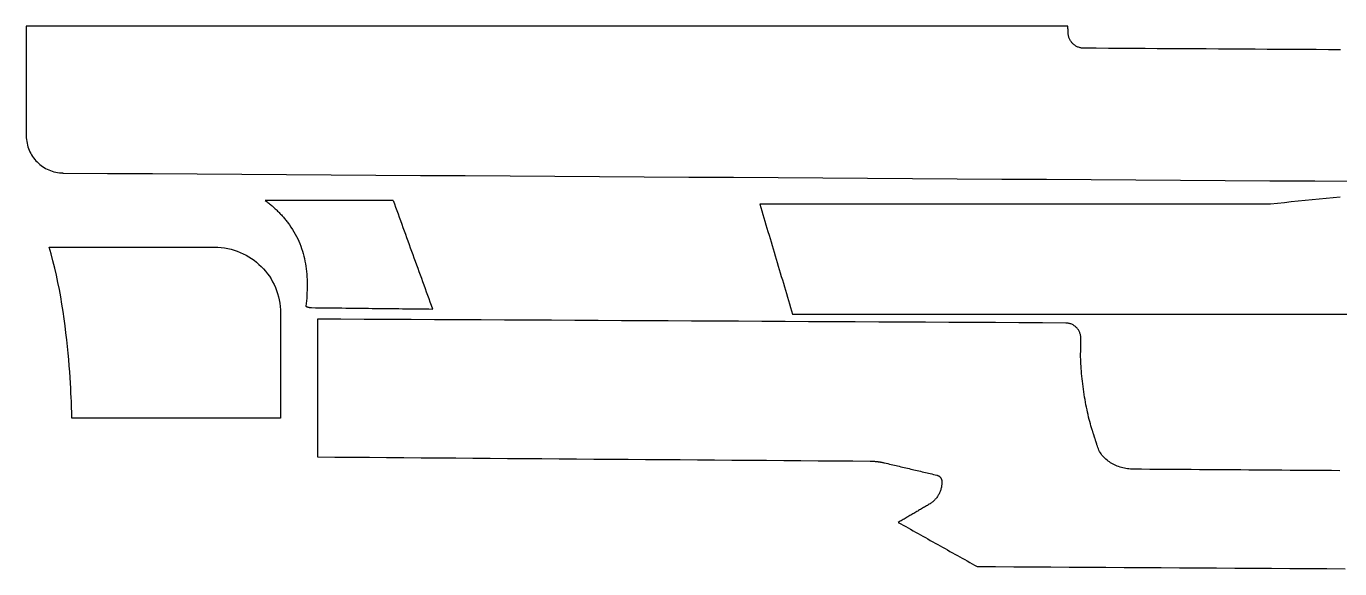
# Model space of a CAD drawing. Header units: metres. Extents: x 24 to 150, y -147 to -65.
# Drawn here: x 24.1 to 86.9, y -91 to -65.1 of the extents above; entities that cross this region are included whole.
import ezdxf

# ---------------------------------------------------------------- set-up
doc = ezdxf.new("R2010")
doc.units = ezdxf.units.M

msp = doc.modelspace()

# ---------------------------------------------------------------- linework, layer by layer
for points in [[(86.964012, -66.17716), (86.379812, -66.173604), (85.795612, -66.170048), (85.211412, -66.166492), (84.627212, -66.162936), (84.043012, -66.15938), (83.458812, -66.155824), (82.874612, -66.152268), (82.290412, -66.148712), (81.706212, -66.145156), (81.122012, -66.1416), (80.537812, -66.138044), (79.953612, -66.134488), (79.369412, -66.130932), (78.785212, -66.127376), (78.201012, -66.12382), (77.616812, -66.120264), (77.032612, -66.116708), (76.448412, -66.113152), (75.864212, -66.109596), (75.280012, -66.10604), (74.695812, -66.102484), (74.657712, -66.101214), (74.62012, -66.098166), (74.583036, -66.09334), (74.546714, -66.086736), (74.5109, -66.078608), (74.475848, -66.068702), (74.441304, -66.057272), (74.407522, -66.044064), (74.374502, -66.029332), (74.342498, -66.01333), (74.311256, -65.995804), (74.28103, -65.976754), (74.25182, -65.956434), (74.223626, -65.934844), (74.196448, -65.911984), (74.170286, -65.887854), (74.145394, -65.862454), (74.121518, -65.836038), (74.098912, -65.808352), (74.077576, -65.77965), (74.057764, -65.749932), (74.039222, -65.719452), (74.022204, -65.687956), (74.006456, -65.655444), (73.992232, -65.62217), (73.979532, -65.588134), (73.96861, -65.553336), (73.959212, -65.517776), (73.951592, -65.481708), (73.945496, -65.444878), (73.941178, -65.40754), (73.938892, -65.369694), (73.938638, -65.359788), (73.938384, -65.349882), (73.937876, -65.339976), (73.937622, -65.33007), (73.937368, -65.320164), (73.937114, -65.310258), (73.936606, -65.300352), (73.936352, -65.290446), (73.936098, -65.28054), (73.935844, -65.270634), (73.935336, -65.260728), (73.935082, -65.250822), (73.934828, -65.240916), (73.934574, -65.23101), (73.93432, -65.221104), (73.933812, -65.211198), (73.933558, -65.201292), (73.933304, -65.191386), (73.93305, -65.18148), (73.932542, -65.171574), (73.932288, -65.161668), (73.932034, -65.151762), (73.93178, -65.141856), (73.931272, -65.13195), (73.931018, -65.122044), (73.930764, -65.112138), (73.93051, -65.102232), (73.930256, -65.092326), (73.929748, -65.08242), (73.929494, -65.072514), (73.92924, -65.062608), (73.928986, -65.052702), (72.372982, -65.052702), (70.816978, -65.052702), (69.260974, -65.052702), (67.70497, -65.052702), (66.148966, -65.052702), (64.592962, -65.052702), (63.036958, -65.052702), (61.480954, -65.052702), (59.92495, -65.052702), (58.368946, -65.052702), (56.812942, -65.052702), (55.256938, -65.052702), (53.700934, -65.052702), (52.14493, -65.052702), (50.588926, -65.052702), (49.032922, -65.052702), (47.476918, -65.052702), (45.920914, -65.052702), (44.36491, -65.052702), (42.808906, -65.052702), (41.252902, -65.052702), (39.696898, -65.052702), (38.140894, -65.052702), (36.58489, -65.052702), (35.028886, -65.052702), (33.472882, -65.052702), (31.916878, -65.052702), (30.360874, -65.052702), (28.80487, -65.052702), (27.248866, -65.052702), (25.692862, -65.052702), (24.136858, -65.052702), (24.136858, -65.216278), (24.136858, -65.379854), (24.136858, -65.54343), (24.136858, -65.707006), (24.136858, -65.870582), (24.136858, -66.034158), (24.136858, -66.197734), (24.136858, -66.36131), (24.136858, -66.524886), (24.136858, -66.688462), (24.136858, -66.852038), (24.136858, -67.015614), (24.136858, -67.17919), (24.136858, -67.342766), (24.136858, -67.506342), (24.136858, -67.669918), (24.136858, -67.833494), (24.136858, -67.99707), (24.136858, -68.160646), (24.136858, -68.324222), (24.136858, -68.487798), (24.136858, -68.651374), (24.136858, -68.81495), (24.136858, -68.978526), (24.136858, -69.142102), (24.136858, -69.305678), (24.136858, -69.469254), (24.136858, -69.63283), (24.136858, -69.796406), (24.136858, -69.959982), (24.136858, -70.123558), (24.136858, -70.287134), (24.139144, -70.378066), (24.146002, -70.467728), (24.157178, -70.55612), (24.172672, -70.643242), (24.19223, -70.72884), (24.215852, -70.81266), (24.243538, -70.894702), (24.275034, -70.974966), (24.31034, -71.053452), (24.349202, -71.129652), (24.39162, -71.20382), (24.43734, -71.275702), (24.486362, -71.345044), (24.538686, -71.411846), (24.594058, -71.476108), (24.652478, -71.537576), (24.713692, -71.59625), (24.7777, -71.65213), (24.844248, -71.704962), (24.913336, -71.754492), (24.984964, -71.80072), (25.058878, -71.843646), (25.134824, -71.883016), (25.213056, -71.91883), (25.293066, -71.950834), (25.375108, -71.979028), (25.458928, -72.003158), (25.544272, -72.023224), (25.63114, -72.039226), (25.719532, -72.05091), (25.809194, -72.058276), (25.900126, -72.06107)], [(25.890728, -72.06869), (28.02763, -72.082152), (30.164532, -72.095614), (32.301434, -72.109076), (34.438336, -72.122538), (36.575238, -72.136), (38.71214, -72.149462), (40.849042, -72.162924), (42.985944, -72.176386), (45.122846, -72.189848), (47.259748, -72.20331), (49.39665, -72.216772), (51.533552, -72.230234), (53.670454, -72.243696), (55.807356, -72.257158), (57.944258, -72.27062), (60.08116, -72.284082), (62.218062, -72.297544), (64.354964, -72.311006), (66.491866, -72.324468), (68.628768, -72.33793), (70.76567, -72.351392), (72.902572, -72.364854), (75.039474, -72.378316), (77.176376, -72.391778), (79.313278, -72.40524), (81.45018, -72.418702), (83.587082, -72.432164), (85.723984, -72.445626), (87.860886, -72.459088)], [(41.68267, -73.385934), (41.491408, -73.385934), (41.300146, -73.385934), (41.108884, -73.385934), (40.917622, -73.385934), (40.72636, -73.385934), (40.535098, -73.385934), (40.343836, -73.385934), (40.152574, -73.385934), (39.961312, -73.385934), (39.77005, -73.385934), (39.578788, -73.385934), (39.387526, -73.385934), (39.196264, -73.385934), (39.005002, -73.385934), (38.81374, -73.385934), (38.622478, -73.385934), (38.431216, -73.385934), (38.239954, -73.385934), (38.048692, -73.385934), (37.85743, -73.385934), (37.666168, -73.385934), (37.474906, -73.385934), (37.283644, -73.385934), (37.092382, -73.385934), (36.90112, -73.385934), (36.709858, -73.385934), (36.518596, -73.385934), (36.327334, -73.385934), (36.136072, -73.385934), (35.94481, -73.385934), (35.753548, -73.385934), (35.562286, -73.385934), (35.603942, -73.41616), (35.645344, -73.44664), (35.686238, -73.477628), (35.726878, -73.509124), (35.767264, -73.541128), (35.807396, -73.57364), (35.84702, -73.606406), (35.88639, -73.63968), (35.925506, -73.673208), (35.964114, -73.707244), (36.002468, -73.741788), (36.040314, -73.776586), (36.077906, -73.811638), (36.11499, -73.847198), (36.15182, -73.883012), (36.188142, -73.919334), (36.22421, -73.95591), (36.25977, -73.99274), (36.295076, -74.029824), (36.329874, -74.067416), (36.364418, -74.105262), (36.398454, -74.143362), (36.431982, -74.181716), (36.465256, -74.220324), (36.498022, -74.259186), (36.53028, -74.298302), (36.56203, -74.337672), (36.593272, -74.377296), (36.62426, -74.417174), (36.65474, -74.457306), (36.684712, -74.497438), (36.714176, -74.537824), (36.79063, -74.647298), (36.862766, -74.757788), (36.930838, -74.869294), (36.994846, -74.981816), (37.055044, -75.095354), (37.111178, -75.209908), (37.163756, -75.325224), (37.212524, -75.441556), (37.257736, -75.55865), (37.299392, -75.676506), (37.337746, -75.795124), (37.372544, -75.914758), (37.404294, -76.035154), (37.432742, -76.156312), (37.458142, -76.277978), (37.480494, -76.400406), (37.500052, -76.523596), (37.516816, -76.647294), (37.530786, -76.771754), (37.542216, -76.896722), (37.551106, -77.022198), (37.557456, -77.148182), (37.56152, -77.274674), (37.563298, -77.401674), (37.56279, -77.529182), (37.56025, -77.657198), (37.555678, -77.785722), (37.549074, -77.9145), (37.540692, -78.043786), (37.530532, -78.173326), (37.518594, -78.30312), (37.505132, -78.433168), (37.513006, -78.436978), (37.521134, -78.440788), (37.529262, -78.444344), (37.53739, -78.4479), (37.545518, -78.451202), (37.553646, -78.454504), (37.562028, -78.457806), (37.57041, -78.460854), (37.578792, -78.463902), (37.587174, -78.466696), (37.595556, -78.46949), (37.603938, -78.47203), (37.61232, -78.47457), (37.620956, -78.47711), (37.629592, -78.479396), (37.638228, -78.481682), (37.646864, -78.483714), (37.6555, -78.485746), (37.664136, -78.487524), (37.672772, -78.489302), (37.681408, -78.490826), (37.690044, -78.49235), (37.698934, -78.49362), (37.707824, -78.49489), (37.716714, -78.495906), (37.725604, -78.496922), (37.734494, -78.497684), (37.743384, -78.498446), (37.752274, -78.498954), (37.761164, -78.499208), (37.770054, -78.499462), (37.778944, -78.499462), (37.959792, -78.501494), (38.14064, -78.503526), (38.321488, -78.505558), (38.502336, -78.50759), (38.683184, -78.509622), (38.864032, -78.511654), (39.04488, -78.513686), (39.225728, -78.515718), (39.406576, -78.51775), (39.587424, -78.519782), (39.768272, -78.521814), (39.94912, -78.523846), (40.129968, -78.525878), (40.310816, -78.52791), (40.491664, -78.529942), (40.672512, -78.531974), (40.85336, -78.534006), (41.034208, -78.536038), (41.215056, -78.53807), (41.395904, -78.540102), (41.576752, -78.542134), (41.7576, -78.544166), (41.938448, -78.546198), (42.119296, -78.54823), (42.300144, -78.550262), (42.480992, -78.552294), (42.66184, -78.554326), (42.842688, -78.556358), (43.023536, -78.55839), (43.204384, -78.560422), (43.385232, -78.562454), (43.56608, -78.564486), (43.507406, -78.402688), (43.448732, -78.24089), (43.390058, -78.079092), (43.331384, -77.917294), (43.27271, -77.755496), (43.214036, -77.593698), (43.155362, -77.4319), (43.096688, -77.270102), (43.038014, -77.108304), (42.97934, -76.946506), (42.920666, -76.784708), (42.861992, -76.62291), (42.803318, -76.461112), (42.744644, -76.299314), (42.68597, -76.137516), (42.627296, -75.975718), (42.568622, -75.81392), (42.509948, -75.652122), (42.451274, -75.490324), (42.3926, -75.328526), (42.333926, -75.166728), (42.275252, -75.00493), (42.216578, -74.843132), (42.157904, -74.681334), (42.09923, -74.519536), (42.040556, -74.357738), (41.981882, -74.19594), (41.923208, -74.034142), (41.864534, -73.872344), (41.80586, -73.710546), (41.747186, -73.548748), (41.688512, -73.38695)], [(86.940136, -73.220326), (86.606888, -73.253092), (86.27364, -73.285858), (85.940392, -73.318624), (85.607144, -73.35139), (85.273896, -73.384156), (84.940648, -73.416922), (84.6074, -73.449688), (84.274152, -73.482454), (83.940904, -73.51522), (83.607656, -73.547986), (82.844894, -73.547986), (82.082132, -73.547986), (81.31937, -73.547986), (80.556608, -73.547986), (79.793846, -73.547986), (79.031084, -73.547986), (78.268322, -73.547986), (77.50556, -73.547986), (76.742798, -73.547986), (75.980036, -73.547986), (75.217274, -73.547986), (74.454512, -73.547986), (73.69175, -73.547986), (72.928988, -73.547986), (72.166226, -73.547986), (71.403464, -73.547986), (70.640702, -73.547986), (69.87794, -73.547986), (69.115178, -73.547986), (68.352416, -73.547986), (67.589654, -73.547986), (66.826892, -73.547986), (66.06413, -73.547986), (65.301368, -73.547986), (64.538606, -73.547986), (63.775844, -73.547986), (63.013082, -73.547986), (62.25032, -73.547986), (61.487558, -73.547986), (60.724796, -73.547986), (59.962034, -73.547986), (59.199272, -73.547986), (59.248294, -73.712578), (59.297316, -73.87717), (59.346338, -74.041762), (59.39536, -74.206354), (59.444382, -74.370946), (59.493404, -74.535538), (59.542426, -74.70013), (59.591448, -74.864722), (59.64047, -75.029314), (59.689492, -75.193906), (59.738514, -75.358498), (59.787536, -75.52309), (59.836558, -75.687682), (59.88558, -75.852274), (59.934602, -76.016866), (59.983624, -76.181458), (60.032646, -76.34605), (60.081668, -76.510642), (60.13069, -76.675234), (60.179712, -76.839826), (60.228734, -77.004418), (60.277756, -77.16901), (60.326778, -77.333602), (60.3758, -77.498194), (60.424822, -77.662786), (60.473844, -77.827378), (60.522866, -77.99197), (60.571888, -78.156562), (60.62091, -78.321154), (60.669932, -78.485746), (60.718954, -78.650338), (60.767976, -78.81493), (61.622686, -78.81493), (62.477396, -78.81493), (63.332106, -78.81493), (64.186816, -78.81493), (65.041526, -78.81493), (65.896236, -78.81493), (66.750946, -78.81493), (67.605656, -78.81493), (68.460366, -78.81493), (69.315076, -78.81493), (70.169786, -78.81493), (71.024496, -78.81493), (71.879206, -78.81493), (72.733916, -78.81493), (73.588626, -78.81493), (74.443336, -78.81493), (75.298046, -78.81493), (76.152756, -78.81493), (77.007466, -78.81493), (77.862176, -78.81493), (78.716886, -78.81493), (79.571596, -78.81493), (80.426306, -78.81493), (81.281016, -78.81493), (82.135726, -78.81493), (82.990436, -78.81493), (83.845146, -78.81493), (84.699856, -78.81493), (85.554566, -78.81493), (86.409276, -78.81493), (87.263986, -78.81493)], [(25.229312, -75.609196), (25.476454, -75.609196), (25.723596, -75.609196), (25.970738, -75.609196), (26.21788, -75.609196), (26.465022, -75.609196), (26.712164, -75.609196), (26.959306, -75.609196), (27.206448, -75.609196), (27.45359, -75.609196), (27.700732, -75.609196), (27.947874, -75.609196), (28.195016, -75.609196), (28.442158, -75.609196), (28.6893, -75.609196), (28.936442, -75.609196), (29.183584, -75.609196), (29.430726, -75.609196), (29.677868, -75.609196), (29.92501, -75.609196), (30.172152, -75.609196), (30.419294, -75.609196), (30.666436, -75.609196), (30.913578, -75.609196), (31.16072, -75.609196), (31.407862, -75.609196), (31.655004, -75.609196), (31.902146, -75.609196), (32.149288, -75.609196), (32.39643, -75.609196), (32.643572, -75.609196), (32.890714, -75.609196), (33.137856, -75.609196), (33.300416, -75.61326), (33.46069, -75.625452), (33.618678, -75.645518), (33.774126, -75.673204), (33.92678, -75.70851), (34.07664, -75.751182), (34.223452, -75.800712), (34.366962, -75.857354), (34.506916, -75.9206), (34.64306, -75.99045), (34.775394, -76.066396), (34.90341, -76.148438), (35.027108, -76.236576), (35.146488, -76.330302), (35.261042, -76.429616), (35.37077, -76.534264), (35.475418, -76.643992), (35.574732, -76.758546), (35.668458, -76.877926), (35.756596, -77.001624), (35.838638, -77.12964), (35.914584, -77.261974), (35.984434, -77.398118), (36.04768, -77.538072), (36.104322, -77.681582), (36.153852, -77.828394), (36.196524, -77.978254), (36.23183, -78.130908), (36.259516, -78.286356), (36.279582, -78.444344), (36.291774, -78.604618), (36.295838, -78.767178), (36.295838, -78.923896), (36.295838, -79.080614), (36.295838, -79.237332), (36.295838, -79.39405), (36.295838, -79.550768), (36.295838, -79.707486), (36.295838, -79.864204), (36.295838, -80.020922), (36.295838, -80.17764), (36.295838, -80.334358), (36.295838, -80.491076), (36.295838, -80.647794), (36.295838, -80.804512), (36.295838, -80.96123), (36.295838, -81.117948), (36.295838, -81.274666), (36.295838, -81.431384), (36.295838, -81.588102), (36.295838, -81.74482), (36.295838, -81.901538), (36.295838, -82.058256), (36.295838, -82.214974), (36.295838, -82.371692), (36.295838, -82.52841), (36.295838, -82.685128), (36.295838, -82.841846), (36.295838, -82.998564), (36.295838, -83.155282), (36.295838, -83.312), (36.295838, -83.468718), (36.295838, -83.625436), (36.295838, -83.782154), (35.983926, -83.782154), (35.672014, -83.782154), (35.360102, -83.782154), (35.04819, -83.782154), (34.736278, -83.782154), (34.424366, -83.782154), (34.112454, -83.782154), (33.800542, -83.782154), (33.48863, -83.782154), (33.176718, -83.782154), (32.864806, -83.782154), (32.552894, -83.782154), (32.240982, -83.782154), (31.92907, -83.782154), (31.617158, -83.782154), (31.305246, -83.782154), (30.993334, -83.782154), (30.681422, -83.782154), (30.36951, -83.782154), (30.057598, -83.782154), (29.745686, -83.782154), (29.433774, -83.782154), (29.121862, -83.782154), (28.80995, -83.782154), (28.498038, -83.782154), (28.186126, -83.782154), (27.874214, -83.782154), (27.562302, -83.782154), (27.25039, -83.782154), (26.938478, -83.782154), (26.626566, -83.782154), (26.314654, -83.782154), (26.3144, -83.768438), (26.313892, -83.728052), (26.312876, -83.662266), (26.311098, -83.571842), (26.308304, -83.45805), (26.304494, -83.32216), (26.299414, -83.165188), (26.29281, -82.98815), (26.284682, -82.792316), (26.274776, -82.578448), (26.262838, -82.34807), (26.248614, -82.101944), (26.232104, -81.84134), (26.213054, -81.567528), (26.19121, -81.28127), (26.166572, -80.983836), (26.138632, -80.676496), (26.10739, -80.360012), (26.072846, -80.035654), (26.034746, -79.704692), (25.992836, -79.368142), (25.946862, -79.02702), (25.89657, -78.682342), (25.84196, -78.335378), (25.782778, -77.987144), (25.719024, -77.63891), (25.650444, -77.291692), (25.576784, -76.946506), (25.49779, -76.604622), (25.413208, -76.267056), (25.323038, -75.934824), (25.227026, -75.609196)], [(86.923626, -86.290658), (86.52891, -86.287864), (86.134194, -86.28507), (85.739478, -86.282276), (85.344762, -86.279482), (84.950046, -86.276688), (84.55533, -86.273894), (84.160614, -86.2711), (83.765898, -86.268306), (83.371182, -86.265512), (82.976466, -86.262718), (82.58175, -86.259924), (82.187034, -86.25713), (81.792318, -86.254336), (81.397602, -86.251542), (81.002886, -86.248748), (80.60817, -86.245954), (80.213454, -86.24316), (79.818738, -86.240366), (79.424022, -86.237572), (79.029306, -86.234778), (78.63459, -86.231984), (78.239874, -86.22919), (77.845158, -86.226396), (77.450442, -86.223602), (77.055726, -86.220808), (76.98486, -86.21903), (76.91374, -86.214712), (76.84262, -86.208108), (76.7715, -86.198964), (76.700634, -86.187534), (76.630022, -86.173564), (76.559918, -86.157308), (76.490322, -86.138766), (76.421488, -86.117938), (76.353416, -86.094824), (76.28636, -86.069424), (76.22032, -86.041738), (76.15555, -86.011766), (76.09205, -85.979762), (76.030074, -85.945472), (75.969622, -85.90915), (75.910948, -85.870542), (75.854052, -85.829902), (75.798934, -85.78723), (75.746102, -85.742526), (75.695302, -85.69579), (75.646788, -85.647022), (75.600814, -85.596222), (75.55738, -85.54339), (75.51674, -85.488526), (75.478894, -85.431884), (75.444096, -85.37321), (75.412346, -85.312758), (75.383644, -85.250274), (75.358244, -85.186012), (75.3364, -85.119972), (75.318112, -85.052154), (75.311, -85.030056), (75.303888, -85.007958), (75.296776, -84.98586), (75.289664, -84.963762), (75.282552, -84.941664), (75.27544, -84.919566), (75.268328, -84.897468), (75.261216, -84.87537), (75.254104, -84.853272), (75.246992, -84.831174), (75.23988, -84.809076), (75.232768, -84.786978), (75.225656, -84.76488), (75.218544, -84.742782), (75.211432, -84.720684), (75.20432, -84.698586), (75.197208, -84.676488), (75.190096, -84.65439), (75.182984, -84.632292), (75.175872, -84.610194), (75.16876, -84.588096), (75.161648, -84.565998), (75.154536, -84.5439), (75.147424, -84.521802), (75.140312, -84.499704), (75.1332, -84.477606), (75.126088, -84.455508), (75.118976, -84.43341), (75.111864, -84.411312), (75.104752, -84.389214), (75.09764, -84.367116), (75.090528, -84.345018), (75.060556, -84.250276), (75.031092, -84.151978), (75.002136, -84.050124), (74.973688, -83.945222), (74.945748, -83.837272), (74.91857, -83.726528), (74.8919, -83.613244), (74.865992, -83.497674), (74.840846, -83.380072), (74.816208, -83.260692), (74.792586, -83.139788), (74.769726, -83.017614), (74.747628, -82.89417), (74.726546, -82.769964), (74.706226, -82.644996), (74.686922, -82.519774), (74.668634, -82.394298), (74.651362, -82.269076), (74.635106, -82.144108), (74.62012, -82.019648), (74.60615, -81.89595), (74.59345, -81.773268), (74.581766, -81.651856), (74.571352, -81.531968), (74.562208, -81.413858), (74.554588, -81.29778), (74.548238, -81.183988), (74.543158, -81.072482), (74.539602, -80.96377), (74.53757, -80.857852), (74.537062, -80.755236), (74.538078, -80.655922), (74.538332, -80.634586), (74.538586, -80.61325), (74.53884, -80.591914), (74.539094, -80.570578), (74.539348, -80.549242), (74.539602, -80.527906), (74.539856, -80.50657), (74.54011, -80.485234), (74.540364, -80.463898), (74.540618, -80.442562), (74.540872, -80.421226), (74.541126, -80.39989), (74.54138, -80.378554), (74.541634, -80.357218), (74.541888, -80.335882), (74.542142, -80.314546), (74.542396, -80.29321), (74.54265, -80.271874), (74.542904, -80.250538), (74.543158, -80.229202), (74.543412, -80.207866), (74.543666, -80.18653), (74.54392, -80.165194), (74.544174, -80.143858), (74.544428, -80.122522), (74.544682, -80.101186), (74.544936, -80.07985), (74.54519, -80.058514), (74.545444, -80.037178), (74.545698, -80.015842), (74.545952, -79.994506), (74.546206, -79.97317), (74.545952, -79.935578), (74.543666, -79.89824), (74.539602, -79.86141), (74.53376, -79.825342), (74.52614, -79.789782), (74.516742, -79.754984), (74.50582, -79.720694), (74.49312, -79.687166), (74.478896, -79.654654), (74.463148, -79.622904), (74.445876, -79.591916), (74.427334, -79.561944), (74.407268, -79.532988), (74.385932, -79.505048), (74.363326, -79.478124), (74.33945, -79.45247), (74.314304, -79.427832), (74.287888, -79.404464), (74.260456, -79.382366), (74.232008, -79.361792), (74.202544, -79.342488), (74.172064, -79.324708), (74.140568, -79.308198), (74.10831, -79.293212), (74.07529, -79.27975), (74.041254, -79.268066), (74.006456, -79.257906), (73.97115, -79.249524), (73.935082, -79.24292), (73.898506, -79.238094), (73.861422, -79.235046), (73.82383, -79.233776), (72.70623, -79.227934), (71.58863, -79.222092), (70.47103, -79.21625), (69.35343, -79.210408), (68.23583, -79.204566), (67.11823, -79.198724), (66.00063, -79.192882), (64.88303, -79.18704), (63.76543, -79.181198), (62.64783, -79.175356), (61.53023, -79.169514), (60.41263, -79.163672), (59.29503, -79.15783), (58.17743, -79.151988), (57.05983, -79.146146), (55.94223, -79.140304), (54.82463, -79.134462), (53.70703, -79.12862), (52.58943, -79.122778), (51.47183, -79.116936), (50.35423, -79.111094), (49.23663, -79.105252), (48.11903, -79.09941), (47.00143, -79.093568), (45.88383, -79.087726), (44.76623, -79.081884), (43.64863, -79.076042), (42.53103, -79.0702), (41.41343, -79.064358), (40.29583, -79.058516), (39.17823, -79.052674), (38.06063, -79.046832), (38.06063, -79.252572), (38.06063, -79.458312), (38.06063, -79.664052), (38.06063, -79.869792), (38.06063, -80.075532), (38.06063, -80.281272), (38.06063, -80.487012), (38.06063, -80.692752), (38.06063, -80.898492), (38.06063, -81.104232), (38.06063, -81.309972), (38.06063, -81.515712), (38.06063, -81.721452), (38.06063, -81.927192), (38.06063, -82.132932), (38.06063, -82.338672), (38.06063, -82.544412), (38.06063, -82.750152), (38.06063, -82.955892), (38.06063, -83.161632), (38.06063, -83.367372), (38.06063, -83.573112), (38.06063, -83.778852), (38.06063, -83.984592), (38.06063, -84.190332), (38.06063, -84.396072), (38.06063, -84.601812), (38.06063, -84.807552), (38.06063, -85.013292), (38.06063, -85.219032), (38.06063, -85.424772), (38.06063, -85.630512), (38.885876, -85.636862), (39.711122, -85.643212), (40.536368, -85.649562), (41.361614, -85.655912), (42.18686, -85.662262), (43.012106, -85.668612), (43.837352, -85.674962), (44.662598, -85.681312), (45.487844, -85.687662), (46.31309, -85.694012), (47.138336, -85.700362), (47.963582, -85.706712), (48.788828, -85.713062), (49.614074, -85.719412), (50.43932, -85.725762), (51.264566, -85.732112), (52.089812, -85.738462), (52.915058, -85.744812), (53.740304, -85.751162), (54.56555, -85.757512), (55.390796, -85.763862), (56.216042, -85.770212), (57.041288, -85.776562), (57.866534, -85.782912), (58.69178, -85.789262), (59.517026, -85.795612), (60.342272, -85.801962), (61.167518, -85.808312), (61.992764, -85.814662), (62.81801, -85.821012), (63.643256, -85.827362), (64.468502, -85.833712), (64.4906, -85.833966), (64.512698, -85.834474), (64.534796, -85.834982), (64.556894, -85.835744), (64.578992, -85.836506), (64.60109, -85.837522), (64.622934, -85.838792), (64.644778, -85.840062), (64.666622, -85.841586), (64.688466, -85.84311), (64.71031, -85.844888), (64.732154, -85.84692), (64.753998, -85.848952), (64.775842, -85.851238), (64.797686, -85.853524), (64.81953, -85.856064), (64.841374, -85.858858), (64.863218, -85.861652), (64.885062, -85.8647), (64.906906, -85.867748), (64.92875, -85.87105), (64.95034, -85.874606), (64.97193, -85.878162), (64.99352, -85.881972), (65.01511, -85.885782), (65.0367, -85.889846), (65.05829, -85.894164), (65.07988, -85.898482), (65.10147, -85.903054), (65.12306, -85.907626), (65.14465, -85.912452), (65.165986, -85.917532), (65.243964, -85.93582), (65.321942, -85.954108), (65.39992, -85.972396), (65.477898, -85.990684), (65.555876, -86.008972), (65.633854, -86.02726), (65.711832, -86.045548), (65.78981, -86.063836), (65.867788, -86.082124), (65.945766, -86.100412), (66.023744, -86.1187), (66.101722, -86.136988), (66.1797, -86.155276), (66.257678, -86.173564), (66.335656, -86.191852), (66.413634, -86.21014), (66.491612, -86.228428), (66.56959, -86.246716), (66.647568, -86.265004), (66.725546, -86.283292), (66.803524, -86.30158), (66.881502, -86.319868), (66.95948, -86.338156), (67.037458, -86.356444), (67.115436, -86.374732), (67.193414, -86.39302), (67.271392, -86.411308), (67.34937, -86.429596), (67.427348, -86.447884), (67.505326, -86.466172), (67.583304, -86.48446), (67.661282, -86.502748), (67.673982, -86.50605), (67.686428, -86.50986), (67.69862, -86.514178), (67.710558, -86.519004), (67.722242, -86.524338), (67.733672, -86.529926), (67.744848, -86.536022), (67.75577, -86.542626), (67.766438, -86.549738), (67.776852, -86.557104), (67.786758, -86.564978), (67.79641, -86.573106), (67.805808, -86.581742), (67.814698, -86.590632), (67.823334, -86.599776), (67.831462, -86.609428), (67.839336, -86.619334), (67.846702, -86.629494), (67.85356, -86.639908), (67.860164, -86.650576), (67.86626, -86.661498), (67.871848, -86.672674), (67.877182, -86.684104), (67.882008, -86.695788), (67.886326, -86.707726), (67.890136, -86.719918), (67.893438, -86.732364), (67.896232, -86.745064), (67.898518, -86.757764), (67.900296, -86.770718), (67.901566, -86.783672), (67.902328, -86.79688), (67.90309, -86.83879), (67.902328, -86.880446), (67.900296, -86.922102), (67.89674, -86.963504), (67.891914, -87.004398), (67.885818, -87.045038), (67.878198, -87.085424), (67.869308, -87.125302), (67.859148, -87.164926), (67.847718, -87.204042), (67.835018, -87.24265), (67.821048, -87.28075), (67.805808, -87.318342), (67.789298, -87.355426), (67.771518, -87.392002), (67.752722, -87.427816), (67.732656, -87.463122), (67.71132, -87.497666), (67.688968, -87.531448), (67.6656, -87.564722), (67.640962, -87.597234), (67.615308, -87.62873), (67.588638, -87.659464), (67.560698, -87.689436), (67.531742, -87.718392), (67.50177, -87.746586), (67.470782, -87.773764), (67.438778, -87.799926), (67.405758, -87.825072), (67.371976, -87.849202), (67.337178, -87.872316), (67.301364, -87.89416), (67.255136, -87.921338), (67.208908, -87.948516), (67.16268, -87.975694), (67.116452, -88.002872), (67.070224, -88.03005), (67.023996, -88.057228), (66.977768, -88.084406), (66.93154, -88.111584), (66.885312, -88.138762), (66.839084, -88.16594), (66.792856, -88.193118), (66.746628, -88.220296), (66.7004, -88.247474), (66.654172, -88.274652), (66.607944, -88.30183), (66.561716, -88.329008), (66.515488, -88.356186), (66.46926, -88.383364), (66.423032, -88.410542), (66.376804, -88.43772), (66.330576, -88.464898), (66.284348, -88.492076), (66.23812, -88.519254), (66.191892, -88.546432), (66.145664, -88.57361), (66.099436, -88.600788), (66.053208, -88.627966), (66.00698, -88.655144), (65.960752, -88.682322), (65.914524, -88.7095), (65.868296, -88.736678), (65.822068, -88.763856), (65.93967, -88.829642), (66.057272, -88.895428), (66.174874, -88.961214), (66.292476, -89.027), (66.410078, -89.092786), (66.52768, -89.158572), (66.645282, -89.224358), (66.762884, -89.290144), (66.880486, -89.35593), (66.998088, -89.421716), (67.11569, -89.487502), (67.233292, -89.553288), (67.350894, -89.619074), (67.468496, -89.68486), (67.586098, -89.750646), (67.7037, -89.816432), (67.821302, -89.882218), (67.938904, -89.948004), (68.056506, -90.01379), (68.174108, -90.079576), (68.29171, -90.145362), (68.409312, -90.211148), (68.526914, -90.276934), (68.644516, -90.34272), (68.762118, -90.408506), (68.87972, -90.474292), (68.997322, -90.540078), (69.114924, -90.605864), (69.232526, -90.67165), (69.350128, -90.737436), (69.46773, -90.803222), (69.585332, -90.869008), (70.465188, -90.874342), (71.345044, -90.879676), (72.2249, -90.88501), (73.104756, -90.890344), (73.984612, -90.895678), (74.864468, -90.901012), (75.744324, -90.906346), (76.62418, -90.91168), (77.504036, -90.917014), (78.383892, -90.922348), (79.263748, -90.927682), (80.143604, -90.933016), (81.02346, -90.93835), (81.903316, -90.943684), (82.783172, -90.949018), (83.663028, -90.954352), (84.542884, -90.959686), (85.42274, -90.96502), (86.302596, -90.970354), (87.182452, -90.975688)]]:
    msp.add_lwpolyline(points)

doc.saveas('drawing.dxf')
